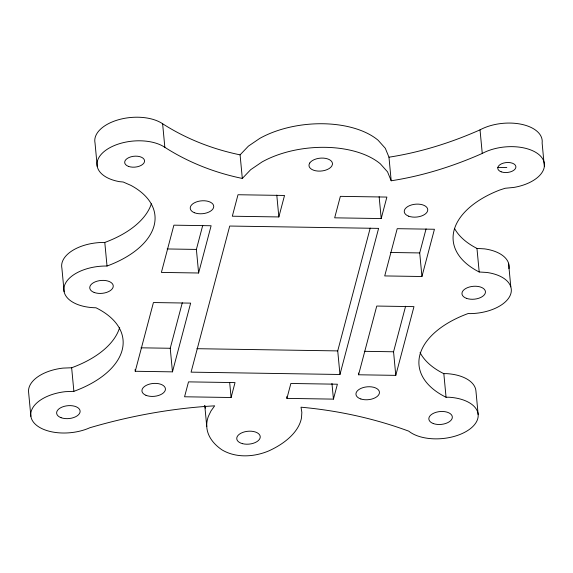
<?xml version="1.0" encoding="UTF-8"?>
<svg xmlns="http://www.w3.org/2000/svg" width="573" height="573" viewBox="0 0 573 573"><rect width="100%" height="100%" fill="white"/><g stroke="black" fill="none" stroke-linecap="round" stroke-linejoin="round"><path stroke-width="0.86" d="M135.249 371.268L153.428 302.544L190.644 303.124L172.466 371.856L135.249 371.268L135.085 369.521M172.466 371.856L170.238 348.269L182.286 302.737M198.616 272.999L211.115 225.748L173.891 225.168L161.393 272.419L198.616 272.999L196.389 249.42L202.749 225.361M231.091 397.512L235.03 382.599L188.51 381.869L184.563 396.781L231.091 397.512L229.687 382.664M278.85 216.945L284.53 195.465L238.003 194.734L232.323 216.214L278.85 216.945L276.788 195.114M286.915 398.385L290.862 383.473L337.39 384.211L333.443 399.123L286.915 398.385L286.751 396.645M339.961 374.484L378.603 228.383L229.723 226.041L191.081 372.149L339.961 374.484L337.726 350.905L370.201 228.14M381.203 218.557L386.882 197.076L340.362 196.346L334.675 217.826L381.203 218.557L379.14 196.718M358.569 374.778L376.748 306.054L413.971 306.634L395.785 375.365L358.569 374.778L358.404 373.03M395.785 375.365L393.558 351.779L405.605 306.247M421.936 276.508L434.434 229.257L397.211 228.677L384.719 275.928L421.936 276.508L419.708 252.929L426.068 228.871M242.315 178.439L240.087 154.853L248.417 146.122L259.784 138.387A78 42.71 -5.4 0 1 378.108 140.249L385.3 148.278L388.967 157.195L391.194 180.774C422.623 175.932 453.214 166.299 482.258 153.442A37.746 20.671 -5.4 0 1 540.711 156.279A37.746 20.671 -5.4 0 1 513.852 187.428L505.135 188.273L499.642 190.057A94.359 51.67 -5.4 0 0 479.193 271.996L486.806 272.454A37.746 20.671 -5.4 0 1 510.385 294.952A37.746 20.671 -5.4 0 1 470.175 313.624L468.213 313.51A94.839 51.928 -5.4 0 0 446.059 397.261L448.86 397.218A37.746 20.671 -5.4 0 1 471.314 427.909A37.746 20.671 -5.4 0 1 408.764 431.161C374.133 418.383 337.755 410.526 301.011 407.195L301.849 412.402L301.505 417.71A78.501 42.982 -5.4 0 1 268.801 450.901C254.19 457.068 236.112 458.235 222.095 449.934A78.472 42.968 -5.4 0 1 208.479 416.105L211.029 410.905L214.667 405.834C172.387 408.212 130.451 415.826 89.832 427.752A37.746 20.671 -5.4 0 1 32.962 421.484A37.746 20.671 -5.4 0 1 65.258 391.681L73.874 391.338A94.495 51.742 -5.4 0 0 95.978 307.78A37.746 20.671 -5.4 0 1 64.283 286.321A37.746 20.671 -5.4 0 1 107.022 266.03A92.84 50.832 -5.4 0 0 130.902 185.38L123.202 182.006L119.657 181.684A37.746 20.671 -5.4 0 1 105.153 150.728A37.746 20.671 -5.4 0 1 164.845 147.325C188.417 162.467 214.918 172.795 242.315 178.439L250.652 169.708L262.011 161.973A78 42.71 -5.4 0 1 380.336 163.828L387.534 171.857L391.194 180.774M544.35 166.578L542.122 142.999A37.746 20.671 -5.4 0 0 521.53 124.305A37.746 20.671 -5.4 0 0 480.031 129.856C450.987 142.72 420.396 152.346 388.967 157.195M119.693 327.362A94.495 51.742 -5.4 0 1 71.646 367.759L63.023 368.102A37.746 20.671 -5.4 0 0 28.65 392.749L30.878 416.335M420.059 352.545A94.839 51.928 -5.4 0 0 443.831 373.675L446.632 373.632A37.746 20.671 -5.4 0 1 475.948 391.094L478.176 414.68M497.844 167.38L506.826 167.524M167.144 248.961L196.389 249.42M390.464 252.471L419.708 252.929M140.994 347.811L170.238 348.269M196.876 348.692L337.726 350.905M364.313 351.321L393.558 351.779M454.554 228.484A94.359 51.67 -5.4 0 0 476.965 248.417L484.572 248.875A37.746 20.671 -5.4 0 1 508.931 268.644M240.087 154.853C212.69 149.209 186.189 138.881 162.617 123.747A37.746 20.671 -5.4 0 0 118.568 119.721A37.746 20.671 -5.4 0 0 95.018 142.928L97.245 166.507M508.573 263.258L510.801 286.844M480.031 129.856L482.258 153.442M476.965 248.417L479.193 271.996M443.831 373.675L446.059 397.261M331.953 383.401L333.443 399.123M204.783 405.648L206.76 426.613M162.617 123.747L164.845 147.325M151.351 203.787A92.84 50.832 -5.4 0 1 104.795 242.451L107.022 266.03M71.646 367.759L73.874 391.338M64.119 291.743L61.891 268.157A37.746 20.671 -5.4 0 1 104.795 242.451M205.399 408.177A78.472 42.968 -5.4 0 1 204.826 405.62M309.735 163.019L309.026 164.716A11.797 6.461 -5.4 0 0 318.015 171.083A11.797 6.461 -5.4 0 0 331.717 166.177L332.426 164.48A11.797 6.461 -5.4 0 0 323.437 158.112A11.797 6.461 -5.4 0 0 309.735 163.019M61.067 417.696A11.797 6.461 -5.4 0 0 80.005 412.316A11.797 6.461 -5.4 0 0 64.054 406.393A11.797 6.461 -5.4 0 0 61.067 417.696M94.173 292.459A11.797 6.461 -5.4 0 0 113.132 287.102A11.797 6.461 -5.4 0 0 97.202 281.157A11.797 6.461 -5.4 0 0 94.173 292.459M128.445 166.378A9.977 5.465 -5.4 0 0 144.468 161.83A9.977 5.465 -5.4 0 0 130.966 156.816A9.977 5.465 -5.4 0 0 128.445 166.378M433.267 423.54A11.797 6.461 -5.4 0 0 452.212 418.168A11.797 6.461 -5.4 0 0 436.254 412.245A11.797 6.461 -5.4 0 0 433.267 423.54M466.393 298.311A11.797 6.461 -5.4 0 0 485.331 292.939A11.797 6.461 -5.4 0 0 469.38 287.016A11.797 6.461 -5.4 0 0 466.393 298.311M501.182 171.814A9.104 4.985 -5.4 0 0 515.807 167.667A9.104 4.985 -5.4 0 0 503.488 163.09A9.104 4.985 -5.4 0 0 501.182 171.814M408.692 216.193A11.797 6.461 -5.4 0 0 427.63 210.814A11.797 6.461 -5.4 0 0 411.679 204.89A11.797 6.461 -5.4 0 0 408.692 216.193M145.965 395.298A11.797 6.461 -5.4 0 0 165.225 390.378A11.797 6.461 -5.4 0 0 149.854 384.025A11.797 6.461 -5.4 0 0 145.965 395.298M194.34 212.698A11.797 6.461 -5.4 0 0 213.543 207.691A11.797 6.461 -5.4 0 0 198.072 201.417A11.797 6.461 -5.4 0 0 194.34 212.698M360.847 398.98A11.797 6.461 -5.4 0 0 379.398 393.128A11.797 6.461 -5.4 0 0 362.845 387.677A11.797 6.461 -5.4 0 0 360.847 398.98M242.537 443.674A11.797 6.461 -5.4 0 0 260.249 436.97A11.797 6.461 -5.4 0 0 242.687 432.443A11.797 6.461 -5.4 0 0 242.537 443.674"/></g></svg>
